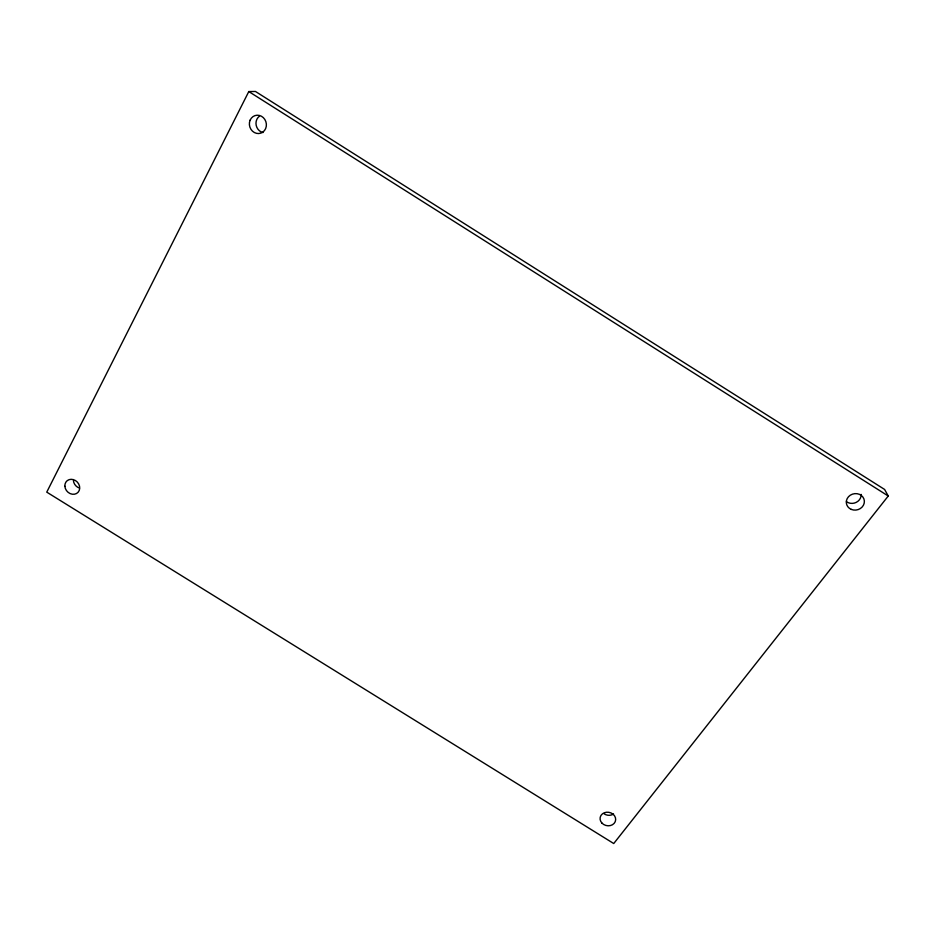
<?xml version="1.0" encoding="UTF-8"?>
<svg xmlns="http://www.w3.org/2000/svg" width="935" height="935" viewBox="0 0 935 935"><rect width="100%" height="100%" fill="white"/><g stroke="black" fill="none" stroke-linecap="round" stroke-linejoin="round"><path stroke-width="1.4" d="M248.792 91.56L46.75 492.137L613.734 843.534L888.25 496.006L884.615 489.461L255.454 91.466L248.792 91.56L888.25 496.006M79.393 488.047A7.877 6.825 46.8 0 1 73.421 480.578M262.957 132.56A9.081 8.31 73.1 0 1 256.19 125.337A9.081 8.31 73.1 0 1 259.486 116.162M861.123 494.393A8.929 8.099 -12.9 0 1 856.179 502.399A8.929 8.099 -12.9 0 1 846.397 501.616M613.559 813.999A7.737 6.674 11.9 0 1 604.209 813.882M851.329 509.411A9.081 8.216 -12.5 0 0 864.361 500.985A9.081 8.216 -12.5 0 0 850.324 495.188A9.081 8.216 -12.5 0 0 851.329 509.411M601.895 823.045A7.854 6.755 12 0 0 615.207 821.713A7.854 6.755 12 0 0 606.511 812.235A7.854 6.755 12 0 0 601.895 823.045M64.877 486.293A7.983 6.907 46.6 0 0 76.495 493.528A7.983 6.907 46.6 0 0 75.49 480.578A7.983 6.907 46.6 0 0 64.877 486.293M250.136 120.147A9.233 8.438 72.8 0 0 258.691 133.541A9.233 8.438 72.8 0 0 264.815 119.446A9.233 8.438 72.8 0 0 250.136 120.147"/></g></svg>
